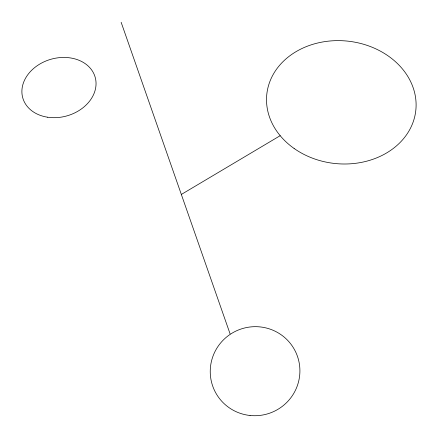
<?xml version="1.0" encoding="UTF-8"?>
<svg xmlns="http://www.w3.org/2000/svg" width="438" height="438" viewBox="0 0 438 438"><rect width="100%" height="100%" fill="white"/><g stroke="black" fill="none" stroke-linecap="round" stroke-linejoin="round"><path stroke-width="0.66" d="M181.337 194.445L280.183 135.687M121.145 22.305L230.092 333.893M294.128 148.482A74.942 61.517 6.2 0 0 415.164 114.674A74.942 61.517 6.2 0 0 314.637 43.795A74.942 61.517 6.2 0 0 294.128 148.482M250.043 415.481A44.917 44.452 -24.2 0 0 296.176 353.083A44.917 44.452 -24.2 0 0 219.005 345.024A44.917 44.452 -24.2 0 0 250.043 415.481M47.704 117.225A37.646 29.417 -16.1 0 0 95.199 77.334A37.646 29.417 -16.1 0 0 34.005 68.147A37.646 29.417 -16.1 0 0 47.704 117.225"/></g></svg>
